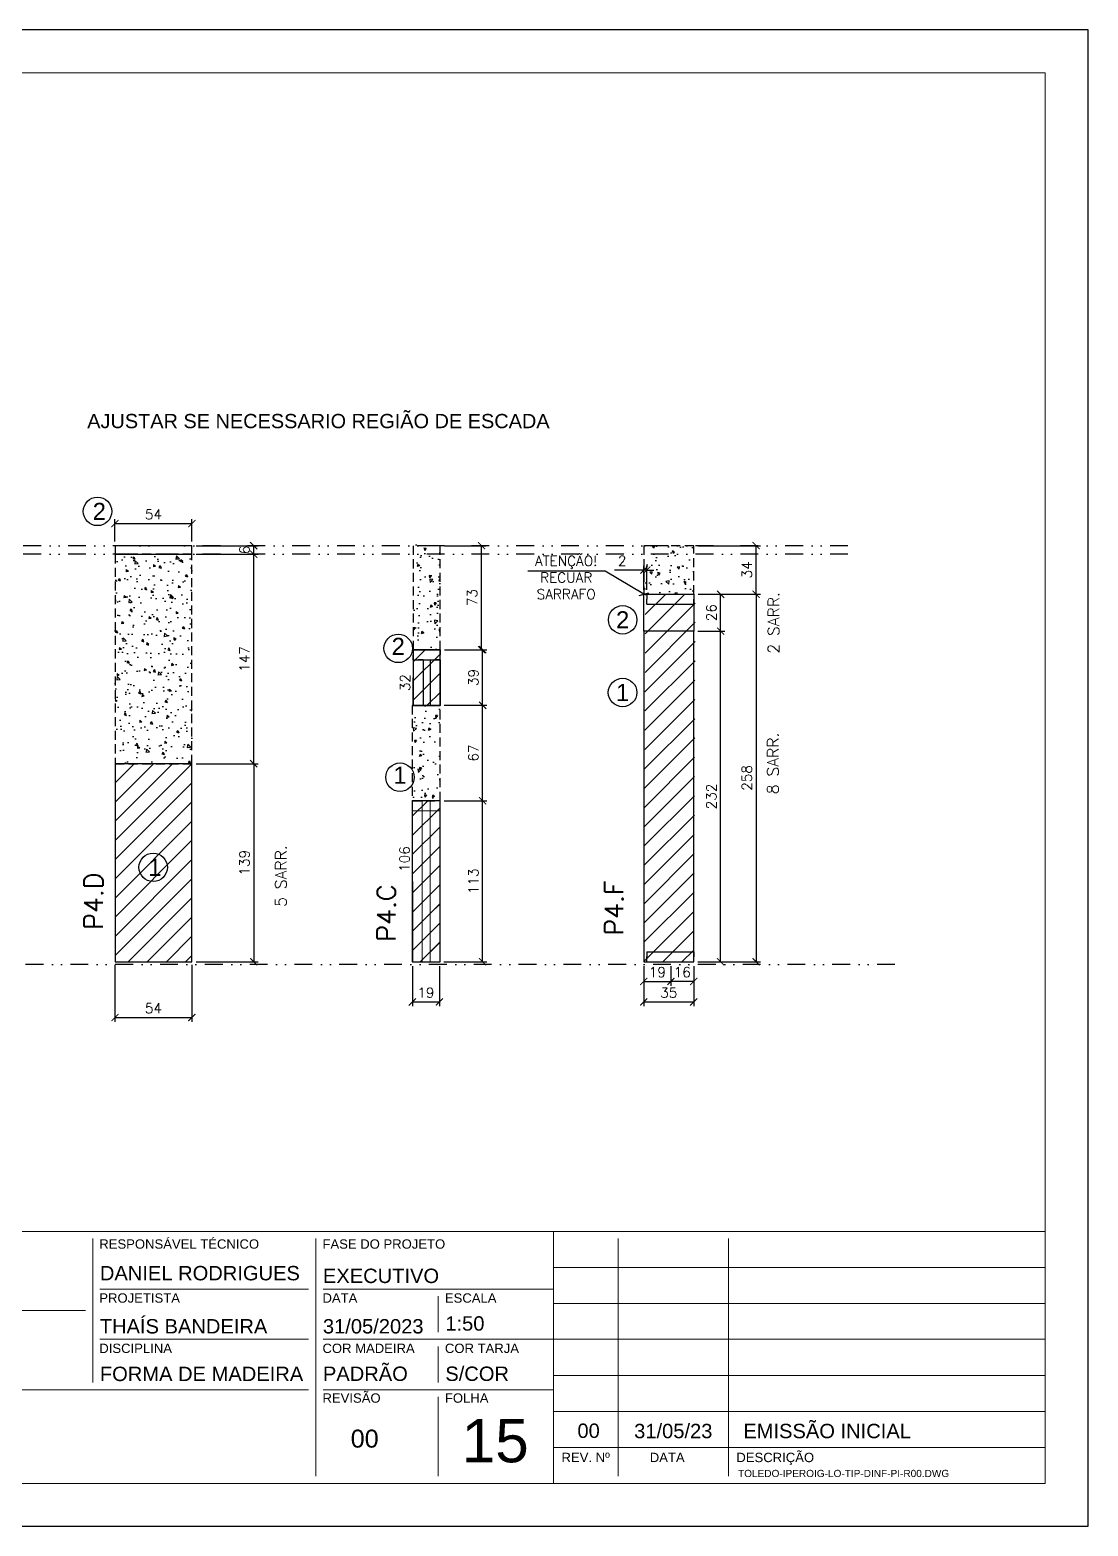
# Model space of a CAD drawing. Extents: x -23436 to 4767, y -3862 to 10024.
# Drawn here: x -15179 to -14436, y 5232 to 6282 of the extents above; entities that cross this region are included whole.
import ezdxf
from ezdxf.enums import TextEntityAlignment as Align

# ---------------------------------------------------------------- set-up
doc = ezdxf.new("R2010")
doc.units = 0
doc.header["$PDMODE"] = 2
doc.header["$PDSIZE"] = 10
doc.linetypes.add('DIVIDE2', pattern=[0.625, 0.25, -0.125, 0, -0.125, 0, -0.125])
doc.linetypes.add('HIDDEN', pattern=[9.525, 6.35, -3.175])
doc.layers.get('0').update_dxf_attribs({"lineweight": 13})
doc.layers.get('Defpoints').update_dxf_attribs({"lineweight": 13})
for name, color, linetype, lineweight in [('A-GENM', 7, 'Continuous', 18), ('cotas', 4, 'Continuous', 13), ('FOLHA MB', 7, 'Continuous', 13), ('N° FOLHA', 5, 'Continuous', 13), ('Texto Seção', 7, 'Continuous', 15)]:
    doc.layers.add(name, color=color, linetype=linetype, lineweight=lineweight)
for name, color, linetype in [('Concreto', 250, 'HIDDEN'), ('Cota', 4, 'Continuous'), ('Cota Sarrafo', 180, 'Continuous'), ('MB Logo', 254, 'Continuous'), ('Nível', 160, 'Continuous'), ('Painéis', 30, 'Continuous'), ('Reaproveitamento', 252, 'Continuous'), ('Romaneio', 10, 'Continuous'), ('Sarr 7x7', 104, 'Continuous'), ('Texto Nível', 251, 'Continuous')]:
    doc.layers.add(name, color=color, linetype=linetype)
doc.layers.add('Laje_Perimetro', color=7, linetype='Continuous', plot=False)
doc.styles.add('ARIAL', font='arial.ttf', dxfattribs={"oblique": 15, "height": 25})
doc.styles.add('MB_C01', font='arial.ttf', dxfattribs={"height": 1.3})
doc.styles.add('MB_C02', font='arial.ttf', dxfattribs={"height": 2})
doc.styles.add('MB_C03', font='arial.ttf', dxfattribs={"height": 2.5})
doc.styles.add('MB_C04', font='arial.ttf', dxfattribs={"height": 6})
doc.styles.add('REGUA-120', font='ROMANS.shx', dxfattribs={"height": 15})
doc.styles.add('ROMANS', font='romans.shx')
doc.dimstyles.new('Cota Paínel', dxfattribs={"dimtxt": 7, "dimasz": 5, "dimexe": 3, "dimexo": 3, "dimgap": 3, "dimtad": 1, "dimdec": 1, "dimzin": 12, "dimdsep": 46, "dimtxsty": 'ROMANS', "dimblk": 'ARCHTICK', "dimcen": 0, "dimclrd": 4, "dimclre": 4, "dimclrt": 1, "dimadec": 1, "dimazin": 3, "dimtfac": 1, "dimtdec": 1, "dimtmove": 0, "dimatfit": 3, "dimldrblk": 'OBLIQUE', "dimfxl": 0, "dimtolj": 1, "dimtzin": 12, "dimarcsym": 0})
doc.dimstyles.new('PAINEL', dxfattribs={"dimtxt": 7, "dimasz": 5, "dimexe": 3, "dimexo": 3, "dimgap": 3, "dimtad": 1, "dimdec": 1, "dimzin": 12, "dimdsep": 46, "dimtxsty": 'ROMANS', "dimblk": 'ARCHTICK', "dimcen": 0, "dimclrd": 4, "dimclre": 4, "dimclrt": 1, "dimadec": 1, "dimazin": 3, "dimtfac": 1, "dimtdec": 1, "dimtmove": 0, "dimatfit": 3, "dimldrblk": 'OBLIQUE', "dimfxl": 0, "dimtolj": 1, "dimtzin": 12, "dimarcsym": 0})
doc.dimstyles.new('projeto2', dxfattribs={"dimtxt": 7, "dimasz": 5, "dimexe": 1.25, "dimexo": 2.5, "dimgap": 2, "dimtad": 1, "dimdec": 1, "dimdsep": 46, "dimtxsty": 'ROMANS', "dimblk": 'OBLIQUE', "dimcen": 10, "dimdle": 1, "dimse1": 1, "dimse2": 1, "dimsd1": 1, "dimsd2": 1, "dimclrd": 256, "dimclre": 256, "dimclrt": 1, "dimadec": 0, "dimazin": 0, "dimtfac": 1, "dimtdec": 1, "dimtmove": 0, "dimatfit": 3, "dimldrblk": 'OBLIQUE', "dimfxl": 0, "dimlwd": -1, "dimlwe": -1, "dimarcsym": 0})
pattern_1 = [(45, (-11602.353, 0), (-6.735192, 6.735192), [])]

# ---------------------------------------------------------------- blocks, each defined once
blk = doc.blocks.new('A$C169d8357')
at = {"layer": 'FOLHA MB', "color": 1}
for p, q in [((1109.8, 356.7), (70, 356.7)), ((786.6, 351.7), (786.6, 250.7)), ((943.1, 351.7), (943.1, 185)), ((1109.8, 356.7), (1109.8, 179.9)), ((1455, 356.7), (1109.8, 356.7)), ((1155.3, 185), (1155.3, 351.7)), ((1232.6, 351.7), (1232.6, 185)), ((1455, 331.5), (1109.8, 331.5)), ((938.1, 316.3), (791.6, 316.3)), ((1109.8, 316.3), (948.2, 316.3)), ((1029, 311.3), (1029, 286)), ((1455, 306.2), (1109.8, 306.2)), ((781.5, 301.2), (450.7, 301.2)), ((938.1, 281), (791.6, 281)), ((1109.8, 281), (948.2, 281)), ((1029, 275.9), (1029, 250.7)), ((1455, 281), (1109.8, 281)), ((1455, 255.7), (1109.8, 255.7)), ((938.1, 245.6), (450.7, 245.6)), ((1109.8, 245.6), (948.2, 245.6)), ((1029, 240.6), (1029, 185)), ((1455, 230.4), (1109.8, 230.4)), ((1455, 205.2), (1109.8, 205.2))]:
    blk.add_line(p, q, dxfattribs=at)
for points in [[(0, 1199.9), (0, 149.9), (1485, 149.9), (1485, 1199.9)], [(70, 1169.9), (70, 179.9), (1455, 179.9), (1455, 1169.9)]]:
    blk.add_lwpolyline(points, close=True, dxfattribs=at)
at = {"layer": 'FOLHA MB', "color": 6, "style": 'MB_C01'}
for s, height, p in [('RESPONSÁVEL TÉCNICO', 6.566, (791.2, 344.6)), ('FASE DO PROJETO', 6.566, (947.8, 344.6)), ('PROJETISTA', 6.57, (791.2, 306.7)), ('DATA', 6.57, (947.8, 306.7)), ('ESCALA', 6.57, (1033.7, 306.7)), ('DISCIPLINA', 6.57, (791.2, 271.4)), ('COR MADEIRA', 6.566, (947.8, 271.4)), ('COR TARJA', 6.57, (1033.7, 271.4)), ('REVISÃO', 6.57, (947.8, 236.5)), ('FOLHA', 6.57, (1033.7, 236.5))]:
    blk.add_text(s, height=height, dxfattribs=at).set_placement(p)
at = {"layer": 'FOLHA MB', "color": 5}
for s, height, style, p in [('DANIEL RODRIGUES', 10.102, 'MB_C02', (791.6, 322.4)), ('EXECUTIVO', 10.1, 'MB_C02', (948.1, 320.5)), ('THAÍS BANDEIRA', 10.102, 'MB_C02', (791.5, 285.1)), ('31/05/2023', 10.1, 'MB_C02', (948.1, 285.1)), ('1:50', 10.1, 'MB_C02', (1034, 287.1)), ('PADRÃO', 10.1, 'MB_C02', (948.1, 251.8)), ('FORMA DE MADEIRA', 10.102, 'MB_C02', (791.6, 251.7)), ('S/COR', 10.1, 'MB_C02', (1034, 251.8)), ('00', 10.1, 'MB_C02', (1126.7, 211.8)), ('31/05/23', 10.1, 'MB_C02', (1166.5, 211.6)), ('EMISSÃO INICIAL', 10.102, 'MB_C02', (1243.1, 211.6)), ('00', 12.63, 'MB_C03', (967.6, 205))]:
    blk.add_text(s, height=height, dxfattribs=dict(at, style=style)).set_placement(p)
at = {"layer": 'FOLHA MB', "color": 6, "style": 'MB_C01'}
for s, p in [('REV. Nº', (1132.5, 198.1)), ('DATA', (1189.7, 198.1)), ('DESCRIÇÃO', (1265.5, 198.1))]:
    blk.add_text(s, height=6.57, dxfattribs=at).set_placement(p, align=Align.MIDDLE_CENTER)
at = {"layer": 'FOLHA MB', "insert": (1239.4, 189.4), "char_height": 5.051, "width": 210.818, "attachment_point": 1, "style": 'MB_C04'}
blk.add_mtext('TOLEDO-IPEROIG-LO-TIP-DINF-PI-R00.DWG', dxfattribs=at)
blk = doc.blocks.new('_ArchTick')
at = {"color": 0, "linetype": 'ByBlock', "const_width": 0.15}
blk.add_lwpolyline([(-0.5, -0.5), (0.5, 0.5)], dxfattribs=at)
blk = doc.blocks.new('*D3902')
at = {"layer": 'Cota', "color": 4, "lineweight": -2, "transparency": 16777216}
for p, q in [((-14710.1, 5860.3), (-14691.2, 5860.3)), ((-14694.2, 5628.3), (-14694.2, 5860.3)), ((-14710.1, 5628.3), (-14691.2, 5628.3))]:
    blk.add_line(p, q, dxfattribs=at)
at = {"layer": 'Defpoints', "color": 0, "transparency": 16777216}
for p in [(-14713.1, 5860.3), (-14694.2, 5860.3), (-14713.1, 5628.3)]:
    blk.add_point(p, dxfattribs=at)
at = {"layer": 'Cota', "color": 4, "lineweight": -2, "transparency": 16777216, "xscale": 5, "yscale": 5, "zscale": 5}
for p, rotation in [((-14694.2, 5860.3), 90), ((-14694.2, 5628.3), 270)]:
    blk.add_blockref('_ArchTick', p, dxfattribs=dict(at, rotation=rotation))
at = {"layer": 'Cota', "color": 1, "transparency": 16777216, "insert": (-14700.7, 5744.3), "char_height": 7, "attachment_point": 5, "rotation": 90, "style": 'ROMANS'}
blk.add_mtext('\\A1;232', dxfattribs=at)
blk = doc.blocks.new('_OBLIQUE')
at = {"color": 0, "linetype": 'ByBlock', "lineweight": -2}
for p, q in [((0, 0), (-1, 0)), ((-0.5, -0.5), (0.5, 0.5))]:
    blk.add_line(p, q, dxfattribs=at)
blk = doc.blocks.new('*D3903')
at = {"layer": 'Cota', "color": 4, "lineweight": -2, "transparency": 16777216}
for p, q in [((-14709.9, 5886.2), (-14666.3, 5886.2)), ((-14669.3, 5886.2), (-14669.3, 5628.3)), ((-14710.1, 5628.3), (-14666.3, 5628.3))]:
    blk.add_line(p, q, dxfattribs=at)
at = {"layer": 'Defpoints', "color": 0, "transparency": 16777216}
for p in [(-14712.9, 5886.2), (-14713.1, 5628.3), (-14669.3, 5628.3)]:
    blk.add_point(p, dxfattribs=at)
at = {"layer": 'Cota', "color": 4, "lineweight": -2, "transparency": 16777216, "xscale": 5, "yscale": 5, "zscale": 5}
for p, rotation in [((-14669.3, 5886.2), 90), ((-14669.3, 5628.3), 270)]:
    blk.add_blockref('_ArchTick', p, dxfattribs=dict(at, rotation=rotation))
at = {"layer": 'Cota', "color": 1, "transparency": 16777216, "insert": (-14675.8, 5757.3), "char_height": 7, "attachment_point": 5, "rotation": 90, "style": 'ROMANS'}
blk.add_mtext('\\A1;258', dxfattribs=at)
blk = doc.blocks.new('*D3904')
at = {"layer": 'Cota', "color": 4, "lineweight": -2, "transparency": 16777216}
for p, q in [((-14710, 5920.3), (-14666.3, 5920.3)), ((-14669.3, 5886.2), (-14669.3, 5920.3)), ((-14710, 5886.2), (-14666.3, 5886.2))]:
    blk.add_line(p, q, dxfattribs=at)
at = {"layer": 'Defpoints', "color": 0, "transparency": 16777216}
for p in [(-14713, 5920.3), (-14669.3, 5920.3), (-14713, 5886.2)]:
    blk.add_point(p, dxfattribs=at)
at = {"layer": 'Cota', "color": 4, "lineweight": -2, "transparency": 16777216, "xscale": 5, "yscale": 5, "zscale": 5}
for p, rotation in [((-14669.3, 5920.3), 90), ((-14669.3, 5886.2), 270)]:
    blk.add_blockref('_ArchTick', p, dxfattribs=dict(at, rotation=rotation))
at = {"layer": 'Cota', "color": 1, "transparency": 16777216, "insert": (-14675.8, 5903.3), "char_height": 7, "attachment_point": 5, "rotation": 90, "style": 'ROMANS'}
blk.add_mtext('\\A1;34', dxfattribs=at)
blk = doc.blocks.new('*D3905')
at = {"layer": 'Cota', "color": 4, "lineweight": -2, "transparency": 16777216}
for p, q in [((-14748.1, 5625.3), (-14748.1, 5597.1)), ((-14713.1, 5625.3), (-14713.1, 5597.1)), ((-14748.1, 5600.1), (-14713.1, 5600.1))]:
    blk.add_line(p, q, dxfattribs=at)
at = {"layer": 'Defpoints', "color": 0, "transparency": 16777216}
for p in [(-14748.1, 5628.3), (-14713.1, 5628.3), (-14713.1, 5600.1)]:
    blk.add_point(p, dxfattribs=at)
at = {"layer": 'Cota', "color": 4, "lineweight": -2, "transparency": 16777216, "xscale": 5, "yscale": 5, "zscale": 5, "rotation": 180}
blk.add_blockref('_ArchTick', (-14748.1, 5600.1), dxfattribs=at)
at = {"layer": 'Cota', "color": 4, "lineweight": -2, "transparency": 16777216, "xscale": 5, "yscale": 5, "zscale": 5}
blk.add_blockref('_ArchTick', (-14713.1, 5600.1), dxfattribs=at)
at = {"layer": 'Cota', "color": 1, "transparency": 16777216, "insert": (-14730.6, 5606.6), "char_height": 7, "attachment_point": 5, "style": 'ROMANS'}
blk.add_mtext('\\A1;35', dxfattribs=at)
blk = doc.blocks.new('*D3906')
at = {"layer": 'Cota', "color": 4, "lineweight": -2, "transparency": 16777216}
for p, q in [((-14729.1, 5625.3), (-14729.1, 5611.5)), ((-14713.1, 5625.3), (-14713.1, 5611.5)), ((-14713.1, 5614.5), (-14729.1, 5614.5))]:
    blk.add_line(p, q, dxfattribs=at)
at = {"layer": 'Defpoints', "color": 0, "transparency": 16777216}
for p in [(-14729.1, 5628.3), (-14713.1, 5628.3), (-14729.1, 5614.5)]:
    blk.add_point(p, dxfattribs=at)
at = {"layer": 'Cota', "color": 4, "lineweight": -2, "transparency": 16777216, "xscale": 5, "yscale": 5, "zscale": 5, "rotation": 180}
blk.add_blockref('_ArchTick', (-14729.1, 5614.5), dxfattribs=at)
at = {"layer": 'Cota', "color": 4, "lineweight": -2, "transparency": 16777216, "xscale": 5, "yscale": 5, "zscale": 5}
blk.add_blockref('_ArchTick', (-14713.1, 5614.5), dxfattribs=at)
at = {"layer": 'Cota', "color": 1, "transparency": 16777216, "insert": (-14721.1, 5621), "char_height": 7, "attachment_point": 5, "style": 'ROMANS'}
blk.add_mtext('\\A1;16', dxfattribs=at)
blk = doc.blocks.new('*D3907')
at = {"layer": 'Cota', "color": 4, "lineweight": -2, "transparency": 16777216}
for p, q in [((-14748.1, 5625.3), (-14748.1, 5611.5)), ((-14729.1, 5625.3), (-14729.1, 5611.5)), ((-14748.1, 5614.5), (-14729.1, 5614.5))]:
    blk.add_line(p, q, dxfattribs=at)
at = {"layer": 'Defpoints', "color": 0, "transparency": 16777216}
for p in [(-14748.1, 5628.3), (-14729.1, 5628.3), (-14729.1, 5614.5)]:
    blk.add_point(p, dxfattribs=at)
at = {"layer": 'Cota', "color": 4, "lineweight": -2, "transparency": 16777216, "xscale": 5, "yscale": 5, "zscale": 5, "rotation": 180}
blk.add_blockref('_ArchTick', (-14748.1, 5614.5), dxfattribs=at)
at = {"layer": 'Cota', "color": 4, "lineweight": -2, "transparency": 16777216, "xscale": 5, "yscale": 5, "zscale": 5}
blk.add_blockref('_ArchTick', (-14729.1, 5614.5), dxfattribs=at)
at = {"layer": 'Cota', "color": 1, "transparency": 16777216, "insert": (-14738.6, 5621), "char_height": 7, "attachment_point": 5, "style": 'ROMANS'}
blk.add_mtext('\\A1;19', dxfattribs=at)
blk = doc.blocks.new('*D3908')
at = {"layer": 'Cota', "color": 4, "lineweight": -2, "transparency": 16777216}
for p, q in [((-14748, 5903.2), (-14768.6, 5903.2)), ((-14748, 5889.3), (-14748, 5906.2)), ((-14746, 5903.2), (-14748, 5903.2)), ((-14746, 5889.3), (-14746, 5906.2)), ((-14746, 5903.2), (-14741, 5903.2))]:
    blk.add_line(p, q, dxfattribs=at)
at = {"layer": 'Defpoints', "color": 0, "transparency": 16777216}
for p in [(-14748, 5903.2), (-14748, 5886.3), (-14746, 5886.3)]:
    blk.add_point(p, dxfattribs=at)
at = {"layer": 'Cota', "color": 4, "lineweight": -2, "transparency": 16777216, "xscale": 5, "yscale": 5, "zscale": 5}
blk.add_blockref('_ArchTick', (-14748, 5903.2), dxfattribs=at)
at = {"layer": 'Cota', "color": 4, "lineweight": -2, "transparency": 16777216, "xscale": 5, "yscale": 5, "zscale": 5, "rotation": 180}
blk.add_blockref('_ArchTick', (-14746, 5903.2), dxfattribs=at)
at = {"layer": 'Cota', "color": 1, "transparency": 16777216, "insert": (-14763.3, 5909.7), "char_height": 7, "attachment_point": 5, "style": 'ROMANS'}
blk.add_mtext('\\A1;2', dxfattribs=at)
blk = doc.blocks.new('*D3909')
at = {"layer": 'Cota', "color": 4, "lineweight": -2, "transparency": 16777216}
for p, q in [((-14709.9, 5886.2), (-14691.2, 5886.2)), ((-14694.2, 5860.3), (-14694.2, 5886.2)), ((-14710.1, 5860.3), (-14691.2, 5860.3))]:
    blk.add_line(p, q, dxfattribs=at)
at = {"layer": 'Defpoints', "color": 0, "transparency": 16777216}
for p in [(-14712.9, 5886.2), (-14694.2, 5886.2), (-14713.1, 5860.3)]:
    blk.add_point(p, dxfattribs=at)
at = {"layer": 'Cota', "color": 4, "lineweight": -2, "transparency": 16777216, "xscale": 5, "yscale": 5, "zscale": 5}
for p, rotation in [((-14694.2, 5886.2), 90), ((-14694.2, 5860.3), 270)]:
    blk.add_blockref('_ArchTick', p, dxfattribs=dict(at, rotation=rotation))
at = {"layer": 'Cota', "color": 1, "transparency": 16777216, "insert": (-14700.7, 5873.3), "char_height": 7, "attachment_point": 5, "rotation": 90, "style": 'ROMANS'}
blk.add_mtext('\\A1;26', dxfattribs=at)
blk = doc.blocks.new('*D3850')
at = {"layer": 'Cota', "color": 4, "lineweight": -2, "transparency": 16777216}
for p, q in [((-15119.2, 5626.2), (-15119.2, 5586.2)), ((-15065.2, 5626.2), (-15065.2, 5586.2)), ((-15119.2, 5589.2), (-15065.2, 5589.2))]:
    blk.add_line(p, q, dxfattribs=at)
at = {"layer": 'Defpoints', "color": 0, "transparency": 16777216}
for p in [(-15119.2, 5629.2), (-15065.2, 5629.2), (-15065.2, 5589.2)]:
    blk.add_point(p, dxfattribs=at)
at = {"layer": 'Cota', "color": 4, "lineweight": -2, "transparency": 16777216, "xscale": 5, "yscale": 5, "zscale": 5, "rotation": 180}
blk.add_blockref('_ArchTick', (-15119.2, 5589.2), dxfattribs=at)
at = {"layer": 'Cota', "color": 4, "lineweight": -2, "transparency": 16777216, "xscale": 5, "yscale": 5, "zscale": 5}
blk.add_blockref('_ArchTick', (-15065.2, 5589.2), dxfattribs=at)
at = {"layer": 'Cota', "color": 1, "transparency": 16777216, "insert": (-15092.2, 5595.7), "char_height": 7, "attachment_point": 5, "style": 'ROMANS'}
blk.add_mtext('\\A1;54', dxfattribs=at)
blk = doc.blocks.new('*D3851')
at = {"layer": 'Cota', "color": 4, "lineweight": -2, "transparency": 16777216}
for p, q in [((-15062.2, 5767.3), (-15018.8, 5767.3)), ((-15021.8, 5767.3), (-15021.8, 5628.3)), ((-15062.2, 5628.3), (-15018.8, 5628.3))]:
    blk.add_line(p, q, dxfattribs=at)
at = {"layer": 'Defpoints', "color": 0, "transparency": 16777216}
for p in [(-15065.2, 5767.3), (-15065.2, 5628.3), (-15021.8, 5628.3)]:
    blk.add_point(p, dxfattribs=at)
at = {"layer": 'Cota', "color": 4, "lineweight": -2, "transparency": 16777216, "xscale": 5, "yscale": 5, "zscale": 5}
for p, rotation in [((-15021.8, 5767.3), 90), ((-15021.8, 5628.3), 270)]:
    blk.add_blockref('_ArchTick', p, dxfattribs=dict(at, rotation=rotation))
at = {"layer": 'Cota', "color": 1, "transparency": 16777216, "insert": (-15028.3, 5697.8), "char_height": 7, "attachment_point": 5, "rotation": 90, "style": 'ROMANS'}
blk.add_mtext('\\A1;139', dxfattribs=at)
blk = doc.blocks.new('*D3852')
at = {"layer": 'Cota', "color": 4, "lineweight": -2, "transparency": 16777216}
for p, q in [((-14910.5, 5625.3), (-14910.5, 5597.1)), ((-14891.5, 5625.3), (-14891.5, 5597.1)), ((-14910.5, 5600.1), (-14891.5, 5600.1))]:
    blk.add_line(p, q, dxfattribs=at)
at = {"layer": 'Defpoints', "color": 0, "transparency": 16777216}
for p in [(-14910.5, 5628.3), (-14891.5, 5628.3), (-14891.5, 5600.1)]:
    blk.add_point(p, dxfattribs=at)
at = {"layer": 'Cota', "color": 4, "lineweight": -2, "transparency": 16777216, "xscale": 5, "yscale": 5, "zscale": 5, "rotation": 180}
blk.add_blockref('_ArchTick', (-14910.5, 5600.1), dxfattribs=at)
at = {"layer": 'Cota', "color": 4, "lineweight": -2, "transparency": 16777216, "xscale": 5, "yscale": 5, "zscale": 5}
blk.add_blockref('_ArchTick', (-14891.5, 5600.1), dxfattribs=at)
at = {"layer": 'Cota', "color": 1, "transparency": 16777216, "insert": (-14901, 5606.6), "char_height": 7, "attachment_point": 5, "style": 'ROMANS'}
blk.add_mtext('\\A1;19', dxfattribs=at)
blk = doc.blocks.new('*D3853')
at = {"layer": 'Defpoints', "color": 0, "transparency": 16777216}
for p in [(-14909.9, 5734.3), (-14910.5, 5628.3), (-14910.5, 5628.3)]:
    blk.add_point(p, dxfattribs=at)
at = {"layer": 'Cota Sarrafo', "color": 1, "transparency": 16777216, "insert": (-14916, 5700.4), "char_height": 7, "attachment_point": 5, "rotation": 90, "style": 'ROMANS'}
blk.add_mtext('106', dxfattribs=at)
blk = doc.blocks.new('*D3854')
at = {"layer": 'Cota', "color": 4, "lineweight": -2, "transparency": 16777216}
for p, q in [((-14888, 5920.3), (-14859, 5920.3)), ((-14862, 5847.3), (-14862, 5920.3)), ((-14888, 5847.3), (-14859, 5847.3))]:
    blk.add_line(p, q, dxfattribs=at)
at = {"layer": 'Defpoints', "color": 0, "transparency": 16777216}
for p in [(-14891, 5920.3), (-14862, 5920.3), (-14891, 5847.3)]:
    blk.add_point(p, dxfattribs=at)
at = {"layer": 'Cota', "color": 4, "lineweight": -2, "transparency": 16777216, "xscale": 5, "yscale": 5, "zscale": 5}
for p, rotation in [((-14862, 5920.3), 90), ((-14862, 5847.3), 270)]:
    blk.add_blockref('_ArchTick', p, dxfattribs=dict(at, rotation=rotation))
at = {"layer": 'Cota', "color": 1, "transparency": 16777216, "insert": (-14868.5, 5883.8), "char_height": 7, "attachment_point": 5, "rotation": 90, "style": 'ROMANS'}
blk.add_mtext('\\A1;73', dxfattribs=at)
blk = doc.blocks.new('*D3858')
at = {"layer": 'Cota', "color": 4, "lineweight": -2, "transparency": 16777216}
for p, q in [((-15062.2, 5920.3), (-15018.8, 5920.3)), ((-15062.2, 5914.3), (-15018.8, 5914.3)), ((-15021.8, 5914.3), (-15021.8, 5920.3))]:
    blk.add_line(p, q, dxfattribs=at)
at = {"layer": 'Defpoints', "color": 0, "transparency": 16777216}
for p in [(-15065.2, 5920.3), (-15065.2, 5914.3), (-15021.8, 5920.3)]:
    blk.add_point(p, dxfattribs=at)
at = {"layer": 'Cota', "color": 4, "lineweight": -2, "transparency": 16777216, "xscale": 5, "yscale": 5, "zscale": 5}
for p, rotation in [((-15021.8, 5920.3), 90), ((-15021.8, 5914.3), 270)]:
    blk.add_blockref('_ArchTick', p, dxfattribs=dict(at, rotation=rotation))
at = {"layer": 'Cota', "color": 1, "transparency": 16777216, "insert": (-15028.3, 5917.3), "char_height": 7, "attachment_point": 5, "rotation": 90, "style": 'ROMANS'}
blk.add_mtext('\\A1;6', dxfattribs=at)
blk = doc.blocks.new('*D3859')
at = {"layer": 'Cota', "color": 4, "lineweight": -2, "transparency": 16777216}
for p, q in [((-15119.2, 5923.3), (-15119.2, 5938.8)), ((-15119.2, 5935.8), (-15065.2, 5935.8)), ((-15065.2, 5923.3), (-15065.2, 5938.8))]:
    blk.add_line(p, q, dxfattribs=at)
at = {"layer": 'Defpoints', "color": 0, "transparency": 16777216}
for p in [(-15065.2, 5935.8), (-15119.2, 5920.3), (-15065.2, 5920.3)]:
    blk.add_point(p, dxfattribs=at)
at = {"layer": 'Cota', "color": 4, "lineweight": -2, "transparency": 16777216, "xscale": 5, "yscale": 5, "zscale": 5, "rotation": 180}
blk.add_blockref('_ArchTick', (-15119.2, 5935.8), dxfattribs=at)
at = {"layer": 'Cota', "color": 4, "lineweight": -2, "transparency": 16777216, "xscale": 5, "yscale": 5, "zscale": 5}
blk.add_blockref('_ArchTick', (-15065.2, 5935.8), dxfattribs=at)
at = {"layer": 'Cota', "color": 1, "transparency": 16777216, "insert": (-15092.2, 5942.3), "char_height": 7, "attachment_point": 5, "style": 'ROMANS'}
blk.add_mtext('\\A1;54', dxfattribs=at)
blk = doc.blocks.new('*D3860')
at = {"layer": 'Cota', "color": 4, "lineweight": -2, "transparency": 16777216}
for p, q in [((-15062.2, 5914.3), (-15018.8, 5914.3)), ((-15021.8, 5767.3), (-15021.8, 5914.3)), ((-15062.2, 5767.3), (-15018.8, 5767.3))]:
    blk.add_line(p, q, dxfattribs=at)
at = {"layer": 'Defpoints', "color": 0, "transparency": 16777216}
for p in [(-15065.2, 5914.3), (-15021.8, 5914.3), (-15065.2, 5767.3)]:
    blk.add_point(p, dxfattribs=at)
at = {"layer": 'Cota', "color": 4, "lineweight": -2, "transparency": 16777216, "xscale": 5, "yscale": 5, "zscale": 5}
for p, rotation in [((-15021.8, 5914.3), 90), ((-15021.8, 5767.3), 270)]:
    blk.add_blockref('_ArchTick', p, dxfattribs=dict(at, rotation=rotation))
at = {"layer": 'Cota', "color": 1, "transparency": 16777216, "insert": (-15028.3, 5840.8), "char_height": 7, "attachment_point": 5, "rotation": 90, "style": 'ROMANS'}
blk.add_mtext('\\A1;147', dxfattribs=at)
blk = doc.blocks.new('*D3861')
at = {"layer": 'Cota', "color": 4, "lineweight": -2, "transparency": 16777216}
for p, q in [((-14888.1, 5741.3), (-14858.2, 5741.3)), ((-14861.2, 5628.3), (-14861.2, 5741.3)), ((-14888.5, 5628.3), (-14858.2, 5628.3))]:
    blk.add_line(p, q, dxfattribs=at)
at = {"layer": 'Defpoints', "color": 0, "transparency": 16777216}
for p in [(-14891.1, 5741.3), (-14861.2, 5741.3), (-14891.5, 5628.3)]:
    blk.add_point(p, dxfattribs=at)
at = {"layer": 'Cota', "color": 4, "lineweight": -2, "transparency": 16777216, "xscale": 5, "yscale": 5, "zscale": 5}
for p, rotation in [((-14861.2, 5741.3), 90), ((-14861.2, 5628.3), 270)]:
    blk.add_blockref('_ArchTick', p, dxfattribs=dict(at, rotation=rotation))
at = {"layer": 'Cota', "color": 1, "transparency": 16777216, "insert": (-14867.7, 5684.8), "char_height": 7, "attachment_point": 5, "rotation": 90, "style": 'ROMANS'}
blk.add_mtext('\\A1;113', dxfattribs=at)
blk = doc.blocks.new('*D3862')
at = {"layer": 'A-GENM', "color": 4, "lineweight": -2, "transparency": 16777216}
for p, q in [((-14888, 5847.3), (-14858.2, 5847.3)), ((-14861.2, 5808.3), (-14861.2, 5847.3)), ((-14888.1, 5808.3), (-14858.2, 5808.3))]:
    blk.add_line(p, q, dxfattribs=at)
at = {"layer": 'Defpoints', "color": 0, "transparency": 16777216}
for p in [(-14891, 5847.3), (-14861.2, 5847.3), (-14891.1, 5808.3)]:
    blk.add_point(p, dxfattribs=at)
at = {"layer": 'A-GENM', "color": 4, "lineweight": -2, "transparency": 16777216, "xscale": 5, "yscale": 5, "zscale": 5}
for p, rotation in [((-14861.2, 5847.3), 90), ((-14861.2, 5808.3), 270)]:
    blk.add_blockref('_ArchTick', p, dxfattribs=dict(at, rotation=rotation))
at = {"layer": 'A-GENM', "color": 1, "transparency": 16777216, "insert": (-14867.7, 5827.8), "char_height": 7, "attachment_point": 5, "rotation": 90, "style": 'ROMANS'}
blk.add_mtext('\\A1;39', dxfattribs=at)
blk = doc.blocks.new('*D3863')
at = {"layer": 'Defpoints', "color": 0, "transparency": 16777216}
for p in [(-14904.4, 5840.2), (-14910.1, 5808.2), (-14906, 5808.2)]:
    blk.add_point(p, dxfattribs=at)
at = {"layer": 'Cota Sarrafo', "color": 1, "transparency": 16777216, "insert": (-14915.6, 5824.2), "char_height": 7, "attachment_point": 5, "rotation": 90, "style": 'ROMANS'}
blk.add_mtext('32', dxfattribs=at)
blk = doc.blocks.new('*D3864')
at = {"layer": 'cotas', "color": 4, "lineweight": -2, "transparency": 16777216}
for p, q in [((-14888.1, 5808.3), (-14858.2, 5808.3)), ((-14861.2, 5741.3), (-14861.2, 5808.3)), ((-14888.1, 5741.3), (-14858.2, 5741.3))]:
    blk.add_line(p, q, dxfattribs=at)
at = {"layer": 'Defpoints', "color": 0, "transparency": 16777216}
for p in [(-14891.1, 5808.3), (-14861.2, 5808.3), (-14891.1, 5741.3)]:
    blk.add_point(p, dxfattribs=at)
at = {"layer": 'cotas', "color": 4, "lineweight": -2, "transparency": 16777216, "xscale": 5, "yscale": 5, "zscale": 5}
for p, rotation in [((-14861.2, 5808.3), 90), ((-14861.2, 5741.3), 270)]:
    blk.add_blockref('_ArchTick', p, dxfattribs=dict(at, rotation=rotation))
at = {"layer": 'cotas', "color": 1, "transparency": 16777216, "insert": (-14867.7, 5774.8), "char_height": 7, "attachment_point": 5, "rotation": 90, "style": 'ROMANS'}
blk.add_mtext('\\A1;67', dxfattribs=at)

msp = doc.modelspace()

# ---------------------------------------------------------------- hatches: boundary and pattern name
at = {"layer": 'Concreto'}
h = msp.add_hatch(dxfattribs=at)
h.set_pattern_fill('AR-CONC', color=256, scale=0.1, angle=-90)
h.set_pattern_definition([(320, (4867.929, 19626.71), (-1.593909, -18.218467), [1.905, -20.955]), (265, (4867.929, 19626.71), (19.105685, 3.524342), [1.524, -16.764058]), (10.451445, (4867.796, 19625.192), (17.511775, -14.694125), [1.619001, -17.809024]), (316.1842, (4873.009, 19626.71), (-4.204233, -27.107904), [2.8575, -31.4325]), (6.63556, (4872.658, 19624.45), (24.742612, -23.740413), [2.428502, -26.71356]), (261.18415, (4873.01, 19626.71), (24.742612, -23.740413), [2.285997, -25.145973]), (291, (4871.739, 19624.17), (-10.22652, -15.161439), [1.905, -20.955]), (236, (4871.739, 19624.17), (18.418797, -6.180203), [1.524, -16.764]), (341.451445, (4870.887, 19622.907), (8.192277, -21.341642), [1.619001, -17.808994]), (307.5, (4867.929, 19626.71), (8.4555039, -0.3088603), [0, -16.5608, 0, -17.018, 0, -16.8275]), (277.5, (4867.929, 19626.71), (10.0180575, -6.6819663), [0, -9.7028, 0, -16.1798, 0, -6.4135]), (237.5, (4867.929, 19632.3744), (-0.5728744, -13.5590595), [0, -6.35, 0, -19.812, 0, -26.289]), (227.5, (4867.929, 19634.914), (2.542649, -14.812918), [0, -8.255, 0, -13.1572, 0, -18.669])])
h.paths.add_polyline_path([(-15119.164, 5767.259), (-15065.164, 5767.259), (-15065.164, 5914.259), (-15119.164, 5914.259)])
h = msp.add_hatch(dxfattribs=at)
h.set_pattern_fill('AR-CONC', color=256, scale=0.1, angle=-180)
h.set_pattern_definition([(230, (3236.014, 17301.71), (-18.218467, 1.593909), [1.905, -20.955]), (175, (3236.014, 17301.71), (3.524342, -19.105685), [1.524, -16.764058]), (280.45144, (3234.496, 17301.843), (-14.694125, -17.511775), [1.619001, -17.809024]), (226.1842, (3236.014, 17296.63), (-27.107904, 4.204233), [2.8575, -31.4325]), (276.63556, (3233.755, 17296.98), (-23.740413, -24.742612), [2.428502, -26.71356]), (171.18415, (3236.014, 17296.63), (-23.740413, -24.742612), [2.285997, -25.145973]), (201, (3233.474, 17297.9), (-15.161439, 10.22652), [1.905, -20.955]), (146, (3233.474, 17297.9), (-6.180203, -18.418797), [1.524, -16.764]), (251.451445, (3232.211, 17298.752), (-21.341642, -8.192277), [1.619001, -17.808994]), (217.5, (3236.0144, 17301.71), (-0.3088603, -8.4555039), [0, -16.5608, 0, -17.018, 0, -16.8275]), (187.5, (3236.014, 17301.71), (-6.6819663, -10.0180575), [0, -9.7028, 0, -16.1798, 0, -6.4135]), (147.5, (3241.6786, 17301.71), (-13.5590595, 0.5728744), [0, -6.35, 0, -19.812, 0, -26.289]), (137.5, (3244.219, 17301.71), (-14.812918, -2.542649), [0, -8.255, 0, -13.1572, 0, -18.669])])
h.paths.add_polyline_path([(-14909.98, 5847.249), (-14890.98, 5847.249), (-14890.994, 5921.259), (-14909.994, 5921.259)])
h = msp.add_hatch(dxfattribs=at)
h.set_pattern_fill('AR-CONC', color=256, scale=0.1, angle=-270)
h.set_pattern_definition([(140, (4742.892, 12.71), (1.593909, 18.218467), [1.905, -20.955]), (85, (4742.892, 12.71), (-19.105685, -3.524342), [1.524, -16.764058]), (190.45144, (4743.025, 14.228), (-17.511775, 14.694125), [1.619001, -17.809024]), (136.1842, (4737.812, 12.71), (4.204233, 27.107904), [2.8575, -31.4325]), (186.63556, (4738.163, 14.97), (-24.742612, 23.740413), [2.428502, -26.71356]), (81.18415, (4737.812, 12.71), (-24.742612, 23.740413), [2.285997, -25.145973]), (111, (4739.082, 15.25), (10.22652, 15.161439), [1.905, -20.955]), (56, (4739.082, 15.25), (-18.418797, 6.180203), [1.524, -16.764]), (161.451445, (4739.934, 16.514), (-8.192277, 21.341642), [1.619001, -17.808994]), (127.5, (4742.892, 12.71), (-8.4555039, 0.3088603), [0, -16.5608, 0, -17.018, 0, -16.8275]), (97.5, (4742.892, 12.71), (-10.0180575, 6.6819663), [0, -9.7028, 0, -16.1798, 0, -6.4135]), (57.5, (4742.892, 7.046), (0.5728744, 13.5590595), [0, -6.35, 0, -19.812, 0, -26.289]), (47.5, (4742.892, 4.506), (-2.542649, 14.812918), [0, -8.255, 0, -13.1572, 0, -18.669])])
h.paths.add_polyline_path([(-14713.031, 5886.243), (-14713.031, 5920.259), (-14748.031, 5920.259), (-14748.031, 5886.272)])
h = msp.add_hatch(dxfattribs=at)
h.set_pattern_fill('AR-CONC', color=256, scale=0.1, angle=-180)
h.set_pattern_definition([(230, (1585, -57.986), (-18.218467, 1.593909), [1.905, -20.955]), (175, (1585, -57.986), (3.524342, -19.105685), [1.524, -16.764058]), (280.45144, (1583.482, -57.853), (-14.694125, -17.511775), [1.619, -17.809024]), (226.1842, (1585, -63.066), (-27.107904, 4.204233), [2.8575, -31.4325]), (276.63556, (1582.74, -62.716), (-23.740413, -24.742612), [2.428502, -26.71356]), (171.18415, (1585, -63.066), (-23.740413, -24.742612), [2.285997, -25.145973]), (201, (1582.46, -61.796), (-15.161439, 10.22652), [1.905, -20.955]), (146, (1582.46, -61.796), (-6.180203, -18.418797), [1.524, -16.764]), (251.45145, (1581.196, -60.944), (-21.341642, -8.192277), [1.619, -17.808994]), (217.5, (1585, -57.986), (-0.3088603, -8.455504), [0, -16.5608, 0, -17.018, 0, -16.8275]), (187.5, (1585, -57.986), (-6.6819663, -10.0180575), [0, -9.7028, 0, -16.1798, 0, -6.4135]), (147.5, (1590.664, -57.986), (-13.5590595, 0.5728744), [0, -6.35, 0, -19.812, 0, -26.289]), (137.5, (1593.204, -57.986), (-14.812918, -2.542649), [0, -8.255, 0, -13.1572, 0, -18.669])])
h.paths.add_polyline_path([(-14910.557, 5741.273), (-14891.111, 5741.273), (-14890.872, 5808.243), (-14910.318, 5808.243)])
at = {"layer": 'Reaproveitamento'}
h = msp.add_hatch(dxfattribs=at)
h.set_pattern_fill('ANSI31', color=256, scale=3, style=0)
h.set_pattern_definition([(45, (550.6985, 18394.787), (-6.735192, 6.735192), [])])
h.paths.add_polyline_path([(-14748.09, 5628.259), (-14713.09, 5628.259), (-14711.973, 5886.258), (-14746.973, 5886.258)])
h = msp.add_hatch(dxfattribs=at)
h.set_pattern_fill('ANSI31', color=256, scale=3, style=0)
h.set_pattern_definition(pattern_1)
h.paths.add_polyline_path([(-14910.095, 5808.259), (-14891.095, 5808.259), (-14891.021, 5847.259), (-14910.021, 5847.259)])
h = msp.add_hatch(dxfattribs=at)
h.set_pattern_fill('ANSI31', color=256, scale=3, style=0)
h.set_pattern_definition([(45, (4679.584, 19544.787), (-6.735192, 6.735192), [])])
h.paths.add_polyline_path([(-15119.164, 5628.259), (-15065.164, 5628.259), (-15065.164, 5767.259), (-15119.164, 5767.259)])
h = msp.add_hatch(dxfattribs=at)
h.set_pattern_fill('ANSI31', color=256, scale=3, style=0)
h.set_pattern_definition(pattern_1)
h.paths.add_polyline_path([(-14910.472, 5628.275), (-14890.994, 5628.275), (-14891.095, 5741.273), (-14910.573, 5741.273)])
h = msp.add_hatch(dxfattribs=at)
h.set_pattern_fill('ANSI31', color=256, scale=3, style=0)
h.set_pattern_definition(pattern_1)
h.paths.add_polyline_path([(-14891.095, 5741.273), (-14898.095, 5741.273), (-14898.095, 5628.275), (-14891.095, 5628.275)])

# ---------------------------------------------------------------- linework, layer by layer
at = {"layer": 'Concreto'}
for points in [[(-15119.164, 5767.259), (-15065.164, 5767.259), (-15065.164, 5914.259), (-15119.164, 5914.259)], [(-14910.021, 5847.259), (-14891.021, 5847.259), (-14890.994, 5920.259), (-14909.994, 5920.259)], [(-14748.031, 5886.272), (-14713.031, 5886.243), (-14713.031, 5920.259), (-14748.031, 5920.259)], [(-14910.54, 5741.259), (-14891.095, 5741.259), (-14891.095, 5808.243), (-14910.54, 5808.243)]]:
    msp.add_lwpolyline(points, close=True, dxfattribs=at)
at = {"layer": 'cotas', "color": 50}
for p, q in [((-15119.164, 5920.259), (-15119.164, 5917.259)), ((-15119.164, 5920.259), (-15065.164, 5920.259)), ((-15119.164, 5914.259), (-15119.164, 5917.259)), ((-15119.164, 5914.259), (-15065.164, 5914.259)), ((-15065.164, 5920.259), (-15065.164, 5917.259)), ((-15065.164, 5914.259), (-15065.164, 5917.259)), ((-14910.54, 5628.275), (-14910.54, 5741.273)), ((-14910.54, 5741.273), (-14907.04, 5741.273)), ((-14910.54, 5741.259), (-14891.095, 5741.273)), ((-14910.54, 5741.259), (-14910.538, 5737.759)), ((-14910.535, 5734.259), (-14910.538, 5737.759)), ((-14910.535, 5734.259), (-14891.09, 5734.273)), ((-14903.54, 5741.273), (-14907.04, 5741.273)), ((-14903.54, 5628.275), (-14903.54, 5741.273)), ((-14898.095, 5741.273), (-14894.595, 5741.273)), ((-14898.095, 5741.273), (-14898.095, 5628.275)), ((-14891.095, 5741.273), (-14894.595, 5741.273)), ((-14891.095, 5741.273), (-14891.095, 5628.275)), ((-14891.095, 5741.273), (-14891.092, 5737.773)), ((-14891.09, 5734.273), (-14891.092, 5737.773)), ((-14910.54, 5628.275), (-14907.04, 5628.275)), ((-14903.54, 5628.275), (-14907.04, 5628.275)), ((-14898.095, 5628.275), (-14894.595, 5628.275)), ((-14891.095, 5628.275), (-14894.595, 5628.275))]:
    msp.add_line(p, q, dxfattribs=at)
at = {"layer": 'Laje_Perimetro'}
msp.add_lwpolyline([(-14436.356, 6282.259), (-15921.377, 6282.259), (-15921.377, 5232.259), (-14436.356, 5232.259)], close=True, dxfattribs=at)
at = {"layer": 'Nível', "linetype": 'DIVIDE2', "ltscale": 50}
for p, q in [((-14604.917, 5920.259), (-15606.927, 5920.259)), ((-14604.917, 5914.259), (-15606.927, 5914.259)), ((-14571.869, 5626.259), (-15573.879, 5626.259))]:
    msp.add_line(p, q, dxfattribs=at)
at = {"layer": 'Painéis', "color": 32, "true_color": 0xcd6928}
for points in [[(-15119.164, 5914.259), (-15065.164, 5914.259), (-15065.164, 5920.259), (-15119.164, 5920.259)], [(-14747.973, 5886.258), (-14712.973, 5886.258), (-14713.09, 5860.259), (-14748.09, 5860.259)], [(-14748.09, 5628.259), (-14713.09, 5628.259), (-14713.09, 5860.259), (-14748.09, 5860.259)], [(-14910.095, 5808.259), (-14891.095, 5808.259), (-14891.021, 5847.259), (-14910.021, 5847.259)], [(-14910.095, 5808.243), (-14891.095, 5808.243), (-14891.095, 5808.243), (-14910.095, 5808.243)], [(-15119.164, 5628.259), (-15065.164, 5628.259), (-15065.164, 5767.259), (-15119.164, 5767.259)], [(-14910.472, 5628.275), (-14890.994, 5628.275), (-14891.095, 5741.273), (-14910.573, 5741.273)]]:
    msp.add_lwpolyline(points, close=True, dxfattribs=at)
at = {"layer": 'Romaneio'}
for centre in [(-15131.437, 5944.368), (-14762.95, 5868.281), (-14920.418, 5848.201), (-14763.009, 5817.253), (-14919.181, 5757.792), (-15092.388, 5694.569)]:
    msp.add_circle(centre, 10, dxfattribs=at)
at = {"layer": 'Sarr 7x7', "color": 50}
for p, q in [((-14745.973, 5886.254), (-14745.973, 5882.754)), ((-14745.973, 5886.254), (-14712.973, 5886.254)), ((-14745.973, 5879.254), (-14745.973, 5882.754)), ((-14712.973, 5886.254), (-14712.973, 5882.754)), ((-14712.973, 5879.254), (-14712.973, 5882.754)), ((-14745.973, 5879.254), (-14712.973, 5879.254)), ((-14910.021, 5847.238), (-14891.021, 5847.259)), ((-14910.021, 5847.238), (-14910.017, 5843.738)), ((-14910.013, 5840.238), (-14910.017, 5843.738)), ((-14910.013, 5840.238), (-14891.013, 5840.259)), ((-14909.927, 5840.238), (-14909.999, 5808.259)), ((-14909.927, 5840.238), (-14906.427, 5840.23)), ((-14902.927, 5840.222), (-14906.427, 5840.23)), ((-14902.927, 5840.222), (-14902.999, 5808.243)), ((-14898.037, 5840.208), (-14898.095, 5808.256)), ((-14898.037, 5840.208), (-14894.537, 5840.202)), ((-14891.037, 5840.196), (-14894.537, 5840.202)), ((-14891.037, 5840.196), (-14891.095, 5808.243)), ((-14891.021, 5847.259), (-14891.017, 5843.759)), ((-14891.013, 5840.259), (-14891.017, 5843.759)), ((-14909.999, 5808.259), (-14906.499, 5808.251)), ((-14902.999, 5808.243), (-14906.499, 5808.251)), ((-14898.095, 5808.256), (-14894.595, 5808.25)), ((-14891.095, 5808.243), (-14894.595, 5808.25)), ((-14746.09, 5635.259), (-14746.09, 5631.759)), ((-14746.09, 5635.259), (-14713.09, 5635.259)), ((-14746.09, 5628.259), (-14746.09, 5631.759)), ((-14746.09, 5628.259), (-14713.09, 5628.259)), ((-14713.09, 5635.259), (-14713.09, 5631.759)), ((-14713.09, 5628.259), (-14713.09, 5631.759))]:
    msp.add_line(p, q, dxfattribs=at)

# ---------------------------------------------------------------- block references
at = {"layer": 'MB Logo'}
msp.add_blockref('A$C169d8357', (-15921.377, 5082.321), dxfattribs=at)

# ---------------------------------------------------------------- texts
at = {"layer": 'Cota', "color": 1, "insert": (-14802.555, 5897.925), "char_height": 7, "attachment_point": 5, "style": 'ROMANS'}
msp.add_mtext('\\A1;ATENÇÃO!^JRECUAR\\PSARRAFO', dxfattribs=at)
at = {"layer": 'N° FOLHA', "color": 5, "style": 'MB_C04'}
msp.add_text('15', height=30.3061, dxfattribs=at).set_placement((-14875.91, 5277.003))
at = {"layer": 'Romaneio', "color": 0, "style": 'ARIAL'}
for s, p in [('2', (-15130.184, 5944.368)), ('2', (-14762.95, 5868.281)), ('2', (-14920.418, 5849.645)), ('1', (-14763.009, 5817.253)), ('1', (-14919.181, 5759.236)), ('1', (-15091.136, 5694.569))]:
    msp.add_text(s, height=12, dxfattribs=at).set_placement(p, align=Align.MIDDLE_CENTER)
at = {"layer": 'Texto Nível', "color": 1, "style": 'ARIAL'}
msp.add_text('AJUSTAR SE NECESSARIO REGIÃO DE ESCADA', height=10, dxfattribs=at).set_placement((-14814.209, 6002.766), align=Align.RIGHT)
at = {"layer": 'Texto Seção', "linetype": 'Continuous', "style": 'ROMANS'}
for s, p in [('2 SARR.', (-14653.06, 5844.523)), ('8 SARR.', (-14653.475, 5745.921)), ('5 SARR.', (-14998.796, 5666.852))]:
    msp.add_text(s, height=8, rotation=90, dxfattribs=at).set_placement(p)
at = {"layer": 'Texto Seção', "char_height": 13, "width": 285.32988, "rotation": 90, "style": 'REGUA-120'}
for s, insert, attachment_point in [('P4.D', (-15127.72, 5650.832), 7), ('P4.C', (-14922.258, 5642.433), 7), ('P4.F', (-14775.513, 5646.724), 1)]:
    msp.add_mtext(s, dxfattribs=dict(at, insert=insert, attachment_point=attachment_point))

# ---------------------------------------------------------------- dimensions: what is measured, and where the dimension line sits
at = {"layer": 'A-GENM', "color": 6}
dim = msp.add_linear_dim(base=(-14861.239, 5847.259), p1=(-14891.095, 5808.259), p2=(-14891.021, 5847.259), angle=90, dimstyle='PAINEL', override={"dimarcsym": 2}, dxfattribs=at)
dim.commit()
dim.dimension.update_dxf_attribs({"geometry": '*D3862', "text_midpoint": (-14867.739, 5827.759)})
at = {"layer": 'Cota'}
dim = msp.add_linear_dim(base=(-15065.164, 5935.774), p1=(-15119.164, 5920.259), p2=(-15065.164, 5920.259), dimstyle='PAINEL', override={"dimarcsym": 2}, dxfattribs=at)
dim.commit()
dim.dimension.update_dxf_attribs({"geometry": '*D3859', "text_midpoint": (-15092.164, 5942.274)})
dim = msp.add_linear_dim(base=(-15021.796, 5920.259), p1=(-15065.164, 5914.259), p2=(-15065.164, 5920.259), angle=90, dimstyle='PAINEL', override={"dimarcsym": 2}, dxfattribs=at)
dim.commit()
dim.dimension.update_dxf_attribs({"geometry": '*D3858', "text_midpoint": (-15021.796, 5917.259), "dimtype": 160})
at = {"layer": 'Cota', "color": 2}
dim = msp.add_linear_dim(base=(-14862.034, 5920.259), p1=(-14891.021, 5847.259), p2=(-14890.994, 5920.259), angle=90, dimstyle='Cota Paínel', dxfattribs=at)
dim.commit()
dim.dimension.update_dxf_attribs({"geometry": '*D3854', "text_midpoint": (-14868.534, 5883.759)})
at = {"layer": 'Cota'}
for base, p1, p2, picture, middle in [((-14669.298, 5920.259), (-14713.031, 5886.243), (-14713.031, 5920.259), '*D3904', (-14675.798, 5903.251)), ((-14669.298, 5628.259), (-14712.919, 5886.243), (-14713.09, 5628.259), '*D3903', (-14675.798, 5757.251)), ((-14694.175, 5886.243), (-14713.09, 5860.259), (-14712.919, 5886.243), '*D3909', (-14700.675, 5873.251)), ((-14694.234, 5860.259), (-14713.09, 5628.259), (-14713.09, 5860.259), '*D3902', (-14700.734, 5744.259))]:
    dim = msp.add_linear_dim(base=base, p1=p1, p2=p2, angle=90, dimstyle='Cota Paínel', dxfattribs=at)
    dim.commit()
    dim.dimension.update_dxf_attribs({"geometry": picture, "text_midpoint": middle})
for base, p1, p2, picture, middle in [((-15021.796, 5914.259), (-15065.164, 5767.259), (-15065.164, 5914.259), '*D3860', (-15028.296, 5840.759)), ((-14861.212, 5741.273), (-14891.472, 5628.259), (-14891.095, 5741.273), '*D3861', (-14867.712, 5684.766))]:
    dim = msp.add_linear_dim(base=base, p1=p1, p2=p2, angle=90, dimstyle='PAINEL', override={"dimarcsym": 2}, dxfattribs=at)
    dim.commit()
    dim.dimension.update_dxf_attribs({"geometry": picture, "text_midpoint": middle})
at = {"layer": 'Cota', "color": 2}
for base, p1, p2, picture, middle in [((-14747.973, 5903.165), (-14745.973, 5886.271), (-14747.973, 5886.271), '*D3908', (-14763.306, 5909.665)), ((-14729.09, 5614.499), (-14748.09, 5628.259), (-14729.09, 5628.259), '*D3907', (-14738.59, 5620.999))]:
    dim = msp.add_linear_dim(base=base, p1=p1, p2=p2, dimstyle='Cota Paínel', dxfattribs=at)
    dim.commit()
    dim.dimension.update_dxf_attribs({"geometry": picture, "text_midpoint": middle})
at = {"layer": 'Cota', "color": 3}
dim = msp.add_linear_dim(base=(-15021.796, 5628.259), p1=(-15065.164, 5767.259), p2=(-15065.164, 5628.259), angle=90, dimstyle='Cota Paínel', dxfattribs=at)
dim.commit()
dim.dimension.update_dxf_attribs({"geometry": '*D3851', "text_midpoint": (-15028.296, 5697.759)})
dim = msp.add_linear_dim(base=(-15065.164, 5589.183), p1=(-15119.164, 5629.162), p2=(-15065.164, 5629.162), dimstyle='Cota Paínel', dxfattribs=at)
dim.commit()
dim.dimension.update_dxf_attribs({"geometry": '*D3850', "text_midpoint": (-15092.164, 5595.683)})
at = {"layer": 'Cota'}
for base, p1, p2, picture, middle in [((-14891.472, 5600.093), (-14910.472, 5628.259), (-14891.472, 5628.259), '*D3852', (-14900.972, 5606.593)), ((-14713.09, 5600.093), (-14748.09, 5628.259), (-14713.09, 5628.259), '*D3905', (-14730.59, 5606.593))]:
    dim = msp.add_linear_dim(base=base, p1=p1, p2=p2, dimstyle='Cota Paínel', dxfattribs=at)
    dim.commit()
    dim.dimension.update_dxf_attribs({"geometry": picture, "text_midpoint": middle})
at = {"layer": 'Cota', "color": 2}
dim = msp.add_linear_dim(base=(-14729.09, 5614.499), p1=(-14713.09, 5628.259), p2=(-14729.09, 5628.259), dimstyle='Cota Paínel', dxfattribs=at)
dim.commit()
dim.dimension.update_dxf_attribs({"geometry": '*D3906', "text_midpoint": (-14721.09, 5614.499), "dimtype": 160})
at = {"layer": 'Cota Sarrafo'}
dim = msp.add_linear_dim(base=(-14910.121, 5808.243), p1=(-14904.443, 5840.245), p2=(-14906.048, 5808.243), angle=90, dimstyle='projeto2', dxfattribs=at)
dim.commit()
dim.dimension.update_dxf_attribs({"geometry": '*D3863', "text_midpoint": (-14915.621, 5824.244)})
dim = msp.add_linear_dim(base=(-14910.535, 5628.274), p1=(-14909.94, 5734.26), p2=(-14910.472, 5628.274), angle=90, dimstyle='projeto2', dxfattribs=at)
dim.commit()
dim.dimension.update_dxf_attribs({"geometry": '*D3853', "text_midpoint": (-14910.535, 5700.388), "dimtype": 160})
at = {"layer": 'cotas'}
dim = msp.add_linear_dim(base=(-14861.239, 5808.259), p1=(-14891.095, 5741.259), p2=(-14891.095, 5808.259), angle=90, dimstyle='PAINEL', override={"dimarcsym": 2}, dxfattribs=at)
dim.commit()
dim.dimension.update_dxf_attribs({"geometry": '*D3864', "text_midpoint": (-14861.239, 5774.759), "dimtype": 160})

# ---------------------------------------------------------------- leaders
at = {"layer": 'Cota', "color": 2}
msp.add_leader([(-14747.973, 5886.271), (-14775.248, 5902.31), (-14829.454, 5902.365)], dimstyle='PAINEL', override={"dimgap": 3, "dimtad": 0, "dimarcsym": 2}, dxfattribs=at)

doc.saveas('drawing.dxf')
